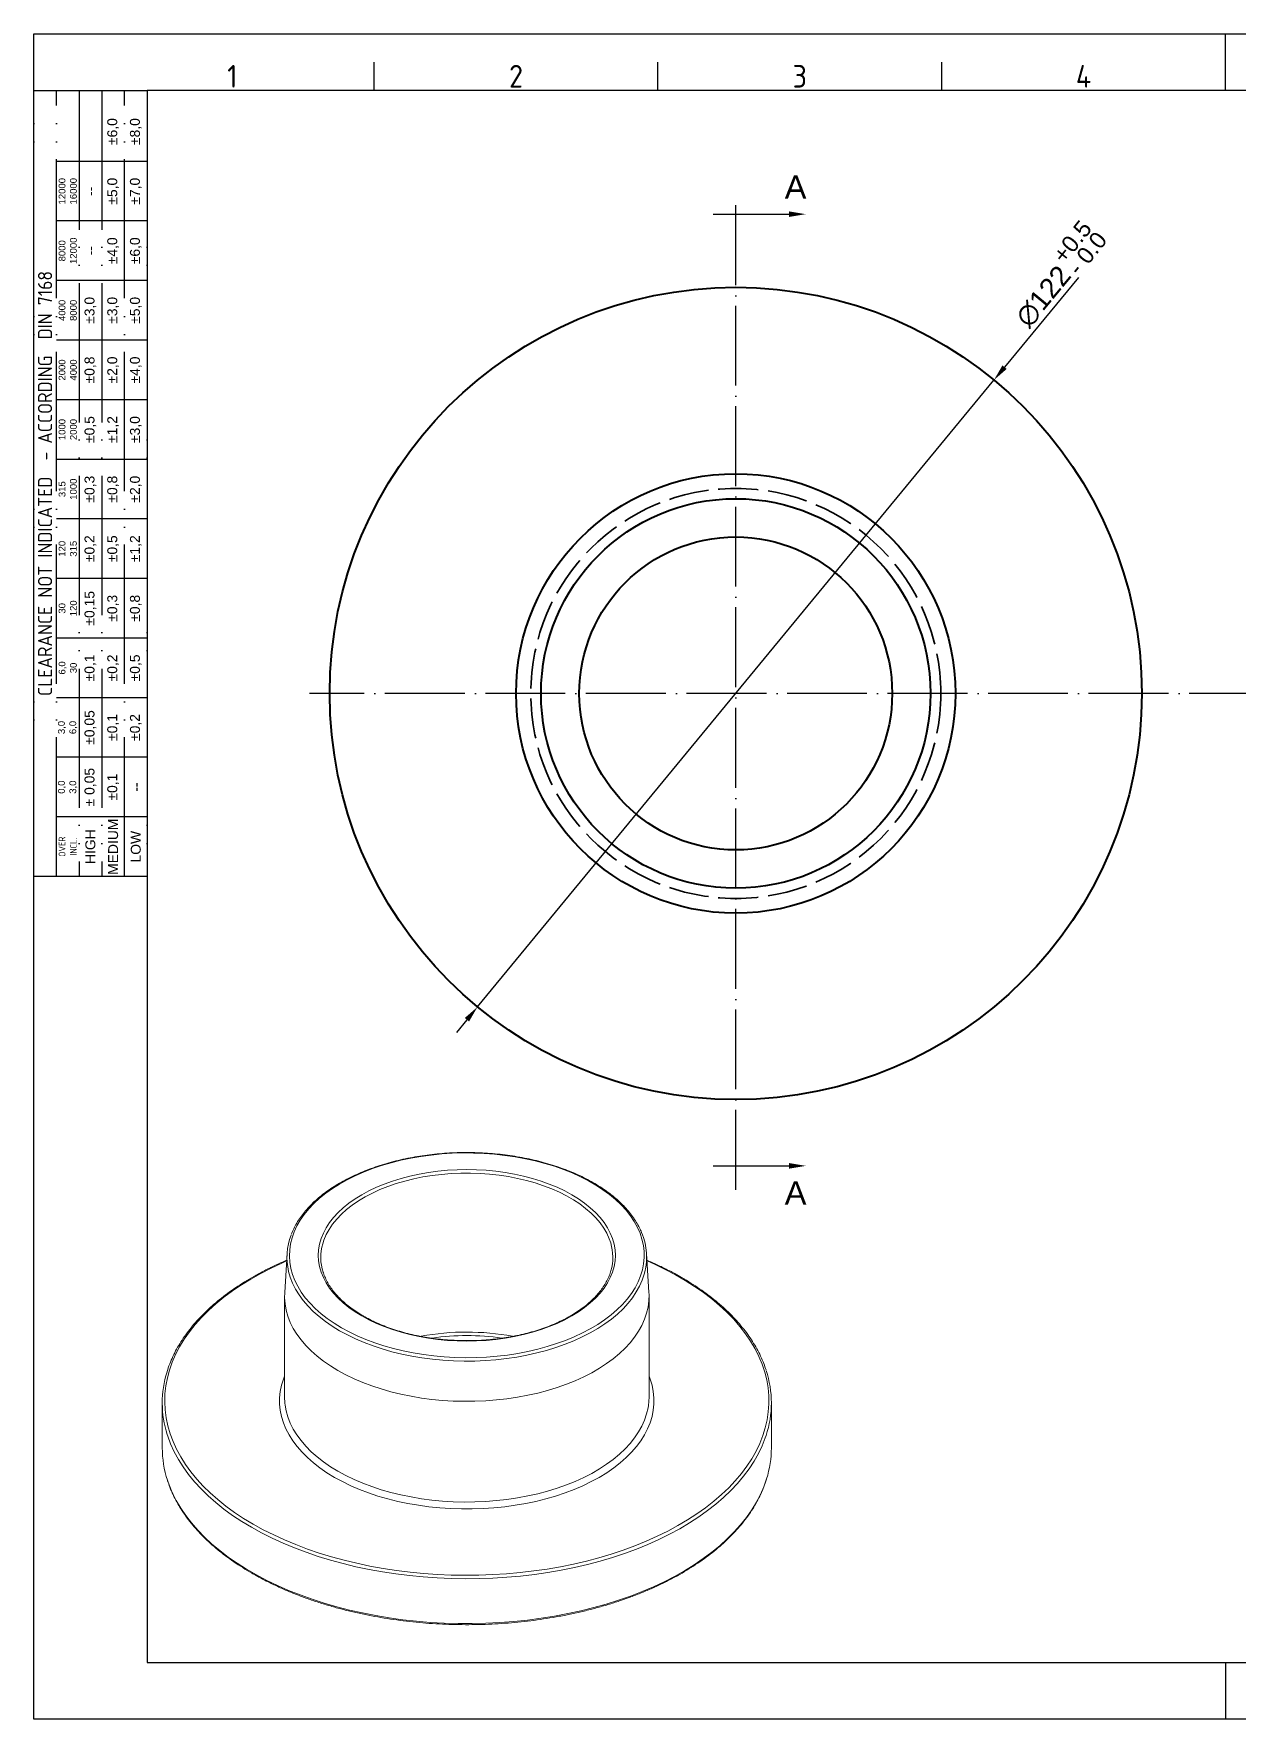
# Model space of a CAD drawing. Header units: millimetres. Extents: x 2471 to 2829, y 1129 to 1382.
# Drawn here: x 2470.8 to 2651.7, y 1128.7 to 1381.8 of the extents above; entities that cross this region are included whole.
import ezdxf
from ezdxf.enums import TextEntityAlignment as Align

# ---------------------------------------------------------------- set-up
doc = ezdxf.new("R2010")
doc.units = ezdxf.units.MM
for name, pattern in [('ACAD_ISO02W100', [15, 12, -3]), ('ACAD_ISO04W100', [30, 24, -3, 0, -3]), ('ACAD_ISO05W100', [33, 24, -3, 0, -3, 0, -3])]:
    doc.linetypes.add(name, pattern=pattern)
for name, color, linetype, lineweight in [('AM_0', 7, 'Continuous', 40), ('AM_4', 1, 'ACAD_ISO04W100', 25), ('AM_5', 3, 'Continuous', 25), ('AM_8', 40, 'ACAD_ISO02W100', 35), ('AM_BOR', 2, 'ACAD_ISO05W100', 35)]:
    doc.layers.add(name, color=color, linetype=linetype, lineweight=lineweight)
doc.styles.add('ACISOTS', font='isocp.shx', dxfattribs={"height": 1})
doc.styles.get("Standard").update_dxf_attribs({"font": 'arial.ttf'})
doc.dimstyles.new('ISO-25', dxfattribs={"dimtxt": 3, "dimasz": 2.5, "dimexe": 1.25, "dimexo": 0.625, "dimtad": 1, "dimtxsty": 'Standard', "dimcen": 2.5, "dimadec": 0, "dimazin": 0, "dimtfac": 1, "dimtmove": 0, "dimatfit": 3, "dimfxl": 1, "dimarcsym": 0})

# ---------------------------------------------------------------- blocks, each defined once
blk = doc.blocks.new('A3 ZTL')
for p, q in [((19.57, 280.82), (19.57, 9.78)), ((401.17, 280.82), (19.57, 280.82)), ((19.57, 9.78), (401.17, 9.78))]:
    blk.add_line(p, q)
at = {"layer": 'AM_BOR', "color": 135, "linetype": 'Continuous', "lineweight": 25}
for p, q in [((0, 0), (0, 290.61)), ((0, 290.61), (410.96, 290.61)), ((410.96, 0), (0, 0))]:
    blk.add_line(p, q, dxfattribs=at)
at = {"layer": 'AM_BOR', "color": 135, "lineweight": 25}
for p, q in [((205.48, 280.82), (205.48, 290.61)), ((58.71, 280.82), (58.71, 285.71)), ((107.63, 280.82), (107.63, 285.71)), ((156.56, 280.82), (156.56, 285.71)), ((3.91, 145.3), (3.91, 280.82)), ((7.83, 280.82), (7.83, 145.3)), ((11.74, 280.82), (11.74, 145.3)), ((15.66, 145.3), (15.66, 280.82)), ((19.57, 268.59), (3.91, 268.59)), ((19.57, 258.32), (3.91, 258.32)), ((19.57, 248.04), (3.91, 248.04)), ((19.57, 237.77), (3.91, 237.77)), ((19.57, 227.5), (3.91, 227.5)), ((19.57, 217.22), (3.91, 217.22)), ((19.57, 206.95), (3.91, 206.95)), ((19.57, 196.67), (3.91, 196.67)), ((19.57, 186.4), (3.91, 186.4)), ((19.57, 176.13), (3.91, 176.13)), ((19.57, 165.85), (3.91, 165.85)), ((19.57, 155.58), (3.91, 155.58)), ((205.48, 9.78), (205.48, 0))]:
    blk.add_line(p, q, dxfattribs=at)
blk.add_lwpolyline([(19.57, 145.3), (0, 145.3), (0, 280.82), (19.57, 280.82)], close=True, dxfattribs=at)
at = {"layer": 'AM_BOR', "color": 135, "lineweight": 25, "style": 'ACISOTS'}
for s, p in [('1', (34.25, 283.27)), ('2', (83.17, 283.27)), ('3', (132.09, 283.27)), ('4', (181.02, 283.27))]:
    blk.add_text(s, height=3.91, dxfattribs=at).set_placement(p, align=Align.MIDDLE)
at = {"layer": 'AM_BOR', "color": 135, "lineweight": 25, "attachment_point": 5, "rotation": 90}
for s, insert, char_height, width in [('±6,0', (13.7, 273.73), 1.712, 10.274), ('±8,0', (17.61, 273.73), 1.712, 10.274), ('12000\\P16000', (5.87, 263.45), 1.174, 10.274), ('±5,0', (13.7, 263.45), 1.712, 10.274), ('±7,0', (17.61, 263.45), 1.712, 10.274), ('--', (9.78, 263.45), 1.712, 10.274), ('8000\\P12000', (5.87, 253.18), 1.174, 10.274), ('--', (9.78, 253.18), 1.712, 10.274), ('±4,0', (13.7, 253.18), 1.712, 10.274), ('±6,0', (17.61, 253.18), 1.712, 10.274), ('{\\Fisocp.shx|c0;CLEARANCE NOT INDICATED  - ACCORDING  DIN 7168}', (1.96, 213.06), 2.4462, 135.5186), ('4000\\P8000', (5.87, 242.91), 1.174, 10.274), ('±3,0', (9.78, 242.91), 1.712, 10.274), ('±3,0', (13.7, 242.91), 1.712, 10.274), ('±5,0', (17.61, 242.91), 1.712, 10.274), ('2000\\P4000', (5.87, 232.63), 1.174, 10.274), ('±0,8', (9.78, 232.63), 1.712, 10.274), ('±2,0', (13.7, 232.63), 1.712, 10.274), ('±4,0', (17.61, 232.63), 1.712, 10.274), ('1000\\P2000', (5.87, 222.36), 1.174, 10.274), ('±0,5', (9.78, 222.36), 1.712, 10.274), ('±1,2', (13.7, 222.36), 1.712, 10.274), ('±3,0', (17.61, 222.36), 1.712, 10.274), ('315\\P1000', (5.87, 212.08), 1.174, 10.274), ('±0,3', (9.78, 212.08), 1.712, 10.274), ('±0,8', (13.7, 212.08), 1.712, 10.274), ('±2,0', (17.61, 212.08), 1.712, 10.274), ('±0,2', (9.78, 201.81), 1.712, 10.274), ('±0,5', (13.7, 201.81), 1.712, 10.274), ('±1,2', (17.61, 201.81), 1.712, 10.274), ('120\\P315', (5.87, 201.81), 1.174, 10.274), ('30\\P120', (5.87, 191.54), 1.174, 10.274), ('±0,15', (9.78, 191.54), 1.712, 10.274), ('±0,3', (13.7, 191.54), 1.712, 10.274), ('±0,8', (17.61, 191.54), 1.712, 10.274), ('±0,1', (9.78, 181.26), 1.712, 10.274), ('±0,2', (13.7, 181.26), 1.712, 10.274), ('±0,5', (17.61, 181.26), 1.712, 10.274), ('6,0\\P30', (5.87, 181.26), 1.174, 10.274), ('3,0\\P6,0', (5.87, 170.99), 1.174, 10.274), ('±0,05', (9.78, 170.99), 1.712, 10.274), ('±0,1', (13.7, 170.99), 1.712, 10.274), ('±0,2', (17.61, 170.99), 1.712, 10.274), ('± 0,05', (9.78, 160.71), 1.712, 10.274), ('\\pt4.69206;±0,1', (13.7, 160.71), 1.7123, 10.274), ('0,0\\P3,0', (5.87, 160.71), 1.174, 10.274), ('--', (17.61, 160.71), 1.712, 10.274), ('MEDIUM', (13.7, 150.44), 1.712, 10.274), ('{\\Fisocp.shx|c0;OVER\\PINCL.}', (5.87, 150.44), 1.1742, 10.274), ('HIGH', (9.78, 150.44), 1.712, 10.274), ('LOW', (17.61, 150.44), 1.712, 10.274)]:
    blk.add_mtext(s, dxfattribs=dict(at, insert=insert, char_height=char_height, width=width))
blk = doc.blocks.new('*D26')
at = {"layer": 'AM_5', "color": 0, "lineweight": -2, "transparency": 16777216}
for p, q in [((2627.71, 1345.24), (2616.6, 1331.76)), ((2537.43, 1235.67), (2615.01, 1329.83)), ((2535.84, 1233.75), (2534.25, 1231.82))]:
    blk.add_line(p, q, dxfattribs=at)
at = {"layer": 'AM_5', "color": 0, "transparency": 16777216}
for points in [[(2616.28, 1332.02), (2616.92, 1331.49), (2615.01, 1329.83)], [(2535.52, 1234.01), (2536.16, 1233.48), (2537.43, 1235.67)]]:
    blk.add_solid(points, dxfattribs=at)
at = {"layer": 'Defpoints', "color": 0, "transparency": 16777216}
for p in [(2615.01, 1329.83), (2537.43, 1235.67)]:
    blk.add_point(p, dxfattribs=at)
at = {"layer": 'AM_5', "color": 0, "transparency": 16777216, "insert": (2622.44, 1342.37), "char_height": 3, "attachment_point": 5, "rotation": 50.5118}
blk.add_mtext('∅122', dxfattribs=at)

msp = doc.modelspace()

# ---------------------------------------------------------------- linework, layer by layer
at = {"color": 7, "linetype": 'Continuous', "lineweight": 15}
for p, q in [((2508.818, 1198.614), (2508.461, 1192.788)), ((2563.177, 1192.788), (2562.82, 1198.614)), ((2508.444, 1192.23), (2508.444, 1177.103)), ((2563.194, 1177.103), (2563.194, 1192.23)), ((2490.069, 1176.184), (2490.069, 1169.448)), ((2581.569, 1169.448), (2581.569, 1176.184))]:
    msp.add_line(p, q, dxfattribs=at)
at = {"color": 7, "linetype": 'Continuous', "lineweight": 15, "flags": 128}
for points in [[(2516.98, 1187.478), (2518.14, 1186.847), (2519.364, 1186.257), (2520.646, 1185.71), (2521.983, 1185.209), (2523.37, 1184.755), (2524.801, 1184.35), (2526.271, 1183.994), (2527.776, 1183.69), (2529.309, 1183.439), (2530.866, 1183.241), (2532.44, 1183.097), (2534.027, 1183.008), (2535.62, 1182.973), (2537.214, 1182.994), (2538.802, 1183.069), (2540.38, 1183.2), (2541.942, 1183.384), (2543.482, 1183.623), (2544.994, 1183.913), (2546.474, 1184.256), (2547.915, 1184.649), (2549.313, 1185.091), (2550.663, 1185.581), (2551.96, 1186.116), (2553.198, 1186.695), (2554.375, 1187.316), (2555.485, 1187.977), (2556.525, 1188.674), (2557.491, 1189.406), (2558.379, 1190.17), (2559.186, 1190.964), (2559.91, 1191.784), (2560.547, 1192.627), (2561.096, 1193.491), (2561.555, 1194.373), (2561.921, 1195.268), (2562.194, 1196.175), (2562.372, 1197.089), (2562.456, 1198.008), (2562.444, 1198.929), (2562.337, 1199.847), (2562.135, 1200.76), (2561.838, 1201.664), (2561.449, 1202.556), (2560.967, 1203.434), (2560.396, 1204.293), (2559.737, 1205.131), (2558.992, 1205.944), (2558.164, 1206.731), (2557.256, 1207.487), (2556.272, 1208.211), (2555.214, 1208.899), (2554.087, 1209.55), (2552.894, 1210.161), (2551.641, 1210.729), (2550.33, 1211.253), (2548.968, 1211.731), (2547.559, 1212.161), (2546.107, 1212.542), (2544.619, 1212.871), (2543.099, 1213.149), (2541.554, 1213.374), (2539.987, 1213.545), (2538.406, 1213.662), (2536.816, 1213.724), (2535.221, 1213.731), (2533.63, 1213.682), (2532.046, 1213.579), (2530.475, 1213.422), (2528.924, 1213.21), (2527.397, 1212.946), (2525.9, 1212.629), (2524.439, 1212.261), (2523.019, 1211.843), (2521.644, 1211.377), (2520.32, 1210.864), (2519.052, 1210.307), (2517.844, 1209.706), (2516.7, 1209.066), (2515.624, 1208.386), (2514.621, 1207.671), (2513.694, 1206.923), (2512.846, 1206.143), (2512.08, 1205.336), (2511.399, 1204.504), (2510.806, 1203.65), (2510.302, 1202.777), (2509.889, 1201.888), (2509.569, 1200.987), (2509.344, 1200.076), (2509.213, 1199.159), (2509.177, 1198.239), (2509.236, 1197.319), (2509.391, 1196.403), (2509.641, 1195.494), (2509.984, 1194.595), (2510.419, 1193.71), (2510.946, 1192.842), (2511.561, 1191.993), (2512.264, 1191.167), (2513.05, 1190.366), (2513.918, 1189.594), (2514.865, 1188.854), (2515.887, 1188.148), (2516.98, 1187.478)], [(2520.042, 1189.246), (2519.044, 1189.861), (2518.118, 1190.512), (2517.267, 1191.197), (2516.496, 1191.913), (2515.808, 1192.657), (2515.205, 1193.424), (2514.691, 1194.213), (2514.267, 1195.02), (2513.936, 1195.841), (2513.698, 1196.672), (2513.555, 1197.511), (2513.507, 1198.354), (2513.555, 1199.196), (2513.698, 1200.035), (2513.936, 1200.866), (2514.267, 1201.687), (2514.691, 1202.494), (2515.205, 1203.283), (2515.808, 1204.051), (2516.496, 1204.794), (2517.267, 1205.51), (2518.118, 1206.195), (2519.044, 1206.846), (2520.042, 1207.462), (2521.108, 1208.038), (2522.236, 1208.573), (2523.423, 1209.064), (2524.663, 1209.509), (2525.951, 1209.906), (2527.281, 1210.254), (2528.647, 1210.551), (2530.044, 1210.795), (2531.466, 1210.987), (2532.907, 1211.124), (2534.36, 1211.207), (2535.819, 1211.234), (2537.279, 1211.207), (2538.732, 1211.124), (2540.172, 1210.987), (2541.594, 1210.795), (2542.991, 1210.551), (2544.358, 1210.254), (2545.688, 1209.906), (2546.976, 1209.509), (2548.215, 1209.064), (2549.402, 1208.573), (2550.531, 1208.038), (2551.597, 1207.462), (2552.595, 1206.846), (2553.521, 1206.195), (2554.371, 1205.51), (2555.143, 1204.794), (2555.831, 1204.051), (2556.433, 1203.283), (2556.948, 1202.494), (2557.372, 1201.687), (2557.703, 1200.866), (2557.941, 1200.035), (2558.084, 1199.196), (2558.132, 1198.354), (2558.084, 1197.511), (2557.941, 1196.672), (2557.703, 1195.841), (2557.372, 1195.02), (2556.948, 1194.213), (2556.433, 1193.424), (2555.831, 1192.657), (2555.143, 1191.913), (2554.371, 1191.197), (2553.521, 1190.512), (2552.595, 1189.861), (2551.597, 1189.246), (2550.531, 1188.669), (2549.402, 1188.135), (2548.215, 1187.644), (2546.976, 1187.199), (2545.688, 1186.801), (2544.358, 1186.453), (2542.991, 1186.156), (2541.594, 1185.912), (2540.172, 1185.72), (2538.732, 1185.583), (2537.279, 1185.5), (2535.819, 1185.473), (2534.36, 1185.5), (2532.907, 1185.583), (2531.466, 1185.72), (2530.044, 1185.912), (2528.647, 1186.156), (2527.281, 1186.453), (2525.951, 1186.801), (2524.663, 1187.199), (2523.423, 1187.644), (2522.236, 1188.135), (2521.108, 1188.669), (2520.042, 1189.246)], [(2563.177, 1192.788), (2563.191, 1192.464), (2563.167, 1191.527), (2563.047, 1190.593), (2562.831, 1189.665), (2562.521, 1188.746), (2562.116, 1187.839), (2561.62, 1186.947), (2561.032, 1186.074), (2560.356, 1185.222), (2559.594, 1184.396), (2558.748, 1183.596), (2557.822, 1182.827), (2556.819, 1182.091), (2555.741, 1181.391), (2554.594, 1180.729), (2553.381, 1180.107), (2552.106, 1179.528), (2550.774, 1178.993), (2549.39, 1178.505), (2547.957, 1178.065), (2546.482, 1177.674), (2544.97, 1177.335), (2543.426, 1177.049), (2541.854, 1176.815), (2540.262, 1176.636), (2538.654, 1176.511), (2537.036, 1176.442), (2535.414, 1176.428), (2533.793, 1176.47), (2532.179, 1176.567), (2530.578, 1176.719), (2528.996, 1176.925), (2527.437, 1177.185), (2525.908, 1177.498), (2524.414, 1177.863), (2522.96, 1178.279), (2521.551, 1178.743), (2520.192, 1179.254), (2518.888, 1179.812), (2517.643, 1180.413), (2516.462, 1181.055), (2515.35, 1181.737), (2514.309, 1182.455), (2513.343, 1183.208), (2512.457, 1183.992), (2511.653, 1184.806), (2510.933, 1185.645), (2510.302, 1186.508), (2509.759, 1187.391), (2509.308, 1188.29), (2508.951, 1189.204), (2508.687, 1190.128), (2508.519, 1191.06), (2508.447, 1191.995), (2508.461, 1192.788)], [(2563.098, 1175.776), (2563.167, 1176.401), (2563.194, 1177.103)]]:
    msp.add_lwpolyline(points, dxfattribs=at)
at = {"color": 8, "linetype": 'Continuous', "lineweight": 15, "flags": 128}
for points in [[(2557.431, 1200.222), (2557.213, 1200.851), (2556.845, 1201.661), (2556.385, 1202.455), (2555.836, 1203.23), (2555.198, 1203.983), (2554.477, 1204.709), (2553.673, 1205.406), (2552.792, 1206.071), (2551.836, 1206.701), (2550.81, 1207.294), (2549.719, 1207.845), (2548.567, 1208.354), (2547.359, 1208.818), (2546.101, 1209.235), (2544.797, 1209.603), (2543.455, 1209.92), (2542.079, 1210.185), (2540.676, 1210.397), (2539.251, 1210.556), (2537.812, 1210.659), (2536.363, 1210.708), (2534.913, 1210.701), (2533.466, 1210.639), (2532.03, 1210.521), (2530.61, 1210.349), (2529.213, 1210.124), (2527.845, 1209.845), (2526.512, 1209.515), (2525.219, 1209.135), (2523.973, 1208.706), (2522.778, 1208.231), (2521.641, 1207.711), (2520.566, 1207.149), (2519.557, 1206.547), (2518.62, 1205.908), (2517.757, 1205.235), (2516.974, 1204.53), (2516.273, 1203.797), (2515.657, 1203.038), (2515.13, 1202.258), (2514.693, 1201.46), (2514.349, 1200.646), (2514.169, 1200.09)], [(2508.751, 1197.514), (2508.025, 1197.196), (2506.41, 1196.438), (2504.857, 1195.639), (2503.369, 1194.799), (2501.949, 1193.921), (2500.6, 1193.006), (2499.325, 1192.057), (2498.128, 1191.075), (2497.009, 1190.062), (2495.972, 1189.02), (2495.019, 1187.953), (2494.151, 1186.861), (2493.372, 1185.747), (2492.681, 1184.614), (2492.081, 1183.464), (2491.574, 1182.299), (2491.159, 1181.121), (2490.838, 1179.935), (2490.612, 1178.74), (2490.481, 1177.542), (2490.445, 1176.341), (2490.505, 1175.14), (2490.66, 1173.942), (2490.91, 1172.749), (2491.254, 1171.565), (2491.692, 1170.39), (2492.223, 1169.229), (2492.845, 1168.083), (2493.558, 1166.954), (2494.36, 1165.846), (2495.249, 1164.76), (2496.223, 1163.698), (2497.281, 1162.664), (2498.42, 1161.658), (2499.637, 1160.684), (2500.93, 1159.743), (2502.297, 1158.837), (2503.734, 1157.968)], [(2503.734, 1157.968), (2505.239, 1157.139), (2506.808, 1156.35), (2508.438, 1155.603), (2510.126, 1154.9), (2511.867, 1154.243), (2513.659, 1153.632), (2515.498, 1153.07), (2517.379, 1152.557), (2519.3, 1152.094), (2521.255, 1151.682), (2523.24, 1151.323), (2525.252, 1151.017), (2527.286, 1150.764), (2529.338, 1150.565), (2531.404, 1150.421), (2533.479, 1150.331), (2535.559, 1150.297), (2537.64, 1150.317), (2539.716, 1150.393), (2541.785, 1150.524), (2543.841, 1150.709), (2545.88, 1150.948), (2547.898, 1151.241), (2549.89, 1151.588), (2551.853, 1151.986), (2553.783, 1152.436), (2555.674, 1152.937), (2557.524, 1153.487), (2559.328, 1154.086), (2561.082, 1154.732), (2562.784, 1155.423), (2564.429, 1156.159), (2566.013, 1156.938), (2567.534, 1157.757), (2568.989, 1158.616), (2570.373, 1159.513), (2571.685, 1160.445), (2572.922, 1161.412), (2574.08, 1162.409), (2575.158, 1163.437), (2576.154, 1164.492), (2577.064, 1165.572), (2577.888, 1166.675), (2578.623, 1167.799), (2579.269, 1168.941), (2579.823, 1170.099), (2580.284, 1171.27), (2580.652, 1172.452), (2580.925, 1173.643), (2581.104, 1174.84), (2581.188, 1176.04), (2581.176, 1177.241), (2581.068, 1178.441), (2580.866, 1179.637), (2580.569, 1180.826), (2580.177, 1182.005), (2579.693, 1183.174), (2579.116, 1184.328), (2578.448, 1185.465), (2577.69, 1186.584), (2576.845, 1187.682), (2575.913, 1188.756), (2574.897, 1189.804), (2573.798, 1190.824), (2572.62, 1191.814), (2571.364, 1192.772), (2570.034, 1193.696), (2568.632, 1194.583), (2567.16, 1195.433), (2565.623, 1196.242), (2564.023, 1197.01), (2562.888, 1197.514)], [(2516.715, 1187.034), (2515.617, 1187.707), (2514.589, 1188.416), (2513.637, 1189.159), (2512.762, 1189.933), (2511.968, 1190.736), (2511.258, 1191.564), (2510.634, 1192.416), (2510.099, 1193.287), (2509.654, 1194.175), (2509.301, 1195.077), (2509.054, 1195.936)], [(2562.569, 1195.872), (2562.479, 1195.531), (2562.172, 1194.624), (2561.773, 1193.729), (2561.283, 1192.849), (2560.703, 1191.987), (2560.036, 1191.147), (2559.284, 1190.331), (2558.449, 1189.542), (2557.535, 1188.783), (2556.545, 1188.057), (2555.482, 1187.366), (2554.349, 1186.712), (2553.152, 1186.098), (2551.894, 1185.526), (2550.579, 1184.999), (2549.212, 1184.517), (2547.799, 1184.083), (2546.343, 1183.697), (2544.851, 1183.363), (2543.326, 1183.08), (2541.776, 1182.849), (2540.204, 1182.672), (2538.617, 1182.549), (2537.02, 1182.481), (2535.419, 1182.467), (2533.819, 1182.508), (2532.227, 1182.604), (2530.647, 1182.754), (2529.085, 1182.958), (2527.547, 1183.215), (2526.037, 1183.524), (2524.563, 1183.884), (2523.127, 1184.294), (2521.737, 1184.752), (2520.395, 1185.257), (2519.108, 1185.807), (2517.88, 1186.4), (2516.715, 1187.034)], [(2515.932, 1165.01), (2514.809, 1165.697), (2513.758, 1166.42), (2512.781, 1167.178), (2511.882, 1167.967), (2511.064, 1168.785), (2510.329, 1169.629), (2509.681, 1170.496), (2509.122, 1171.384), (2508.653, 1172.288), (2508.275, 1173.207), (2507.991, 1174.138), (2507.801, 1175.076), (2507.706, 1176.018), (2507.706, 1176.963), (2507.801, 1177.906), (2507.991, 1178.844), (2508.275, 1179.774), (2508.444, 1180.215)], [(2563.194, 1180.215), (2563.363, 1179.774), (2563.647, 1178.844), (2563.837, 1177.906), (2563.932, 1176.963), (2563.932, 1176.018), (2563.837, 1175.076), (2563.647, 1174.138), (2563.363, 1173.207), (2562.986, 1172.288), (2562.517, 1171.384), (2561.957, 1170.496), (2561.309, 1169.629), (2560.575, 1168.785), (2559.757, 1167.967), (2558.858, 1167.178), (2557.881, 1166.42), (2556.829, 1165.697), (2555.707, 1165.01), (2554.517, 1164.362), (2553.263, 1163.755), (2551.951, 1163.191), (2550.584, 1162.672), (2549.167, 1162.2), (2547.705, 1161.776), (2546.203, 1161.402), (2544.666, 1161.079), (2543.099, 1160.808), (2541.507, 1160.59), (2539.896, 1160.426), (2538.271, 1160.316), (2536.637, 1160.261), (2535.001, 1160.261), (2533.368, 1160.316), (2531.743, 1160.426), (2530.132, 1160.59), (2528.54, 1160.808), (2526.973, 1161.079), (2525.435, 1161.402), (2523.933, 1161.776), (2522.471, 1162.2), (2521.054, 1162.672), (2519.687, 1163.191), (2518.375, 1163.755), (2517.122, 1164.362), (2515.932, 1165.01)], [(2508.531, 1175.845), (2508.687, 1175.002), (2508.951, 1174.077), (2509.308, 1173.164), (2509.759, 1172.264), (2510.302, 1171.381), (2510.933, 1170.519), (2511.653, 1169.679), (2512.457, 1168.866), (2513.343, 1168.081), (2514.309, 1167.329), (2515.35, 1166.61), (2516.462, 1165.929)], [(2516.462, 1165.929), (2517.643, 1165.286), (2518.888, 1164.685), (2520.192, 1164.128), (2521.551, 1163.616), (2522.96, 1163.152), (2524.414, 1162.737), (2525.908, 1162.372), (2527.437, 1162.059), (2528.996, 1161.799), (2530.578, 1161.592), (2532.179, 1161.44), (2533.793, 1161.343), (2535.414, 1161.302), (2537.036, 1161.315), (2538.654, 1161.385), (2540.262, 1161.509), (2541.854, 1161.689), (2543.426, 1161.922), (2544.97, 1162.209), (2546.482, 1162.548), (2547.957, 1162.938), (2549.39, 1163.378), (2550.774, 1163.866), (2552.106, 1164.401), (2553.381, 1164.98), (2554.594, 1165.602), (2555.741, 1166.265), (2556.819, 1166.965), (2557.822, 1167.701), (2558.748, 1168.47), (2559.594, 1169.269), (2560.356, 1170.096), (2561.032, 1170.947), (2561.62, 1171.821), (2562.116, 1172.712), (2562.521, 1173.619), (2562.831, 1174.538), (2563.047, 1175.467), (2563.098, 1175.776)], [(2503.469, 1157.509), (2502.02, 1158.385), (2500.642, 1159.298), (2499.338, 1160.247), (2498.111, 1161.229), (2496.963, 1162.243), (2495.896, 1163.286), (2494.914, 1164.356), (2494.017, 1165.451), (2493.209, 1166.569), (2492.49, 1167.707), (2491.863, 1168.863), (2491.327, 1170.034), (2490.886, 1171.218), (2490.815, 1171.435)], [(2580.779, 1171.295), (2580.651, 1170.921), (2580.186, 1169.74), (2579.628, 1168.572), (2578.977, 1167.421), (2578.236, 1166.288), (2577.405, 1165.175), (2576.487, 1164.086), (2575.484, 1163.023), (2574.397, 1161.987), (2573.229, 1160.981), (2571.982, 1160.007), (2570.659, 1159.067), (2569.263, 1158.162), (2567.796, 1157.296), (2566.263, 1156.47), (2564.665, 1155.685), (2563.007, 1154.943), (2561.291, 1154.246), (2559.522, 1153.595), (2557.703, 1152.991), (2555.838, 1152.436), (2553.931, 1151.931), (2551.986, 1151.477), (2550.007, 1151.076), (2547.998, 1150.727), (2545.963, 1150.431), (2543.907, 1150.19), (2541.834, 1150.003), (2539.749, 1149.871), (2537.655, 1149.795), (2535.557, 1149.774), (2533.46, 1149.809), (2531.368, 1149.899), (2529.285, 1150.044), (2527.216, 1150.245), (2525.165, 1150.5), (2523.136, 1150.809), (2521.134, 1151.171), (2519.163, 1151.586), (2517.227, 1152.053), (2515.33, 1152.57), (2513.476, 1153.137), (2511.669, 1153.753), (2509.913, 1154.416), (2508.212, 1155.124), (2506.568, 1155.877), (2504.986, 1156.673), (2503.469, 1157.509)], [(2490.859, 1164.563), (2491.095, 1163.888), (2491.583, 1162.71), (2492.165, 1161.546), (2492.838, 1160.399), (2493.602, 1159.271), (2494.455, 1158.164), (2495.394, 1157.082), (2496.419, 1156.025), (2497.526, 1154.996), (2498.715, 1153.998), (2499.981, 1153.032), (2501.322, 1152.101), (2502.736, 1151.206), (2504.219, 1150.349), (2505.769, 1149.533), (2507.383, 1148.759), (2509.056, 1148.028), (2510.785, 1147.342), (2512.567, 1146.703), (2514.398, 1146.111), (2516.273, 1145.569), (2518.19, 1145.077), (2520.145, 1144.636), (2522.132, 1144.247), (2524.147, 1143.911), (2526.188, 1143.629), (2528.248, 1143.401), (2530.325, 1143.228), (2532.413, 1143.11), (2534.508, 1143.048), (2536.606, 1143.041), (2538.702, 1143.09), (2540.793, 1143.194), (2542.873, 1143.353), (2544.938, 1143.567), (2546.983, 1143.836), (2549.006, 1144.158), (2551, 1144.534), (2552.963, 1144.962), (2554.89, 1145.441), (2556.776, 1145.971), (2558.619, 1146.55), (2560.413, 1147.178), (2562.156, 1147.852), (2563.843, 1148.572), (2565.472, 1149.336), (2567.038, 1150.141), (2568.538, 1150.988), (2569.97, 1151.873), (2571.33, 1152.796), (2572.615, 1153.753), (2573.823, 1154.743), (2574.95, 1155.765), (2575.996, 1156.815), (2576.957, 1157.891), (2577.832, 1158.992), (2578.618, 1160.115), (2579.314, 1161.258), (2579.919, 1162.418), (2580.431, 1163.592), (2580.847, 1164.775)]]:
    msp.add_lwpolyline(points, dxfattribs=at)
at = {"color": 7, "linetype": 'Continuous', "lineweight": 15}
for centre, radius, start, end in [((2518.032, 1198.067), 9.228, 158.83269, 193.35328), ((2521.341, 1198.047), 7.457, 164.09752, 197.47691), ((2550.299, 1198.048), 7.456, 344.32202, 16.95136), ((2553.608, 1198.07), 9.227, 346.22292, 22.25713), ((2505.603, 1176.184), 15.532, 162.5198, 197.80492), ((2565.992, 1176.184), 15.574, 341.7043, 18.26115), ((2517.625, 1177.105), 9.181, 180.01256, 187.88866), ((2505.835, 1169.489), 15.766, 180.15021, 198.20819), ((2565.844, 1169.485), 15.726, 342.57143, 359.86586)]:
    msp.add_arc(centre, radius, start, end, dxfattribs=at)
at = {"color": 8, "linetype": 'Continuous', "lineweight": 15}
for centre, radius, start, end in [((2535.819, 1149.628), 37.202, 79.39838, 100.59158), ((2535.819, 1149.402), 36.904, 81.82106, 98.13888)]:
    msp.add_arc(centre, radius, start, end, dxfattribs=at)
at = {"color": 7, "linetype": 'Continuous', "lineweight": 15}
for points, knots in [([(2562.123, 1201.639), (2562.035, 1201.854), (2561.83, 1202.359), (2561.411, 1203.137), (2560.883, 1203.971), (2560.271, 1204.786), (2559.582, 1205.58), (2558.817, 1206.35), (2557.979, 1207.093), (2557.07, 1207.808), (2556.094, 1208.49), (2555.053, 1209.139), (2553.951, 1209.753), (2552.792, 1210.329), (2551.58, 1210.866), (2550.317, 1211.362), (2549.009, 1211.815), (2547.659, 1212.225), (2546.273, 1212.59), (2544.853, 1212.909), (2543.405, 1213.181), (2541.932, 1213.405), (2540.441, 1213.58), (2538.935, 1213.707), (2537.42, 1213.784), (2535.899, 1213.811), (2534.378, 1213.789), (2532.862, 1213.717), (2531.355, 1213.596), (2529.862, 1213.425), (2528.387, 1213.207), (2526.936, 1212.94), (2525.514, 1212.626), (2524.123, 1212.266), (2522.769, 1211.86), (2521.457, 1211.411), (2520.189, 1210.92), (2518.971, 1210.387), (2517.806, 1209.815), (2516.698, 1209.205), (2515.65, 1208.559), (2514.666, 1207.879), (2513.749, 1207.168), (2512.902, 1206.426), (2512.128, 1205.657), (2511.429, 1204.863), (2510.809, 1204.046), (2510.266, 1203.21), (2509.816, 1202.356), (2509.543, 1201.775), (2509.445, 1201.476), (2509.443, 1201.471)], [0, 0, 0, 0, 0.015499, 0.0362703, 0.0570853, 0.0779412, 0.0988322, 0.1197513, 0.1406915, 0.1616462, 0.1826099, 0.2035782, 0.2245478, 0.245516, 0.2664814, 0.2874433, 0.3084014, 0.3293556, 0.350306, 0.3712529, 0.3921967, 0.4131378, 0.4340767, 0.4550139, 0.4759499, 0.4968853, 0.5178206, 0.5387562, 0.5596926, 0.5806303, 0.6015699, 0.6225119, 0.6434569, 0.6644053, 0.6853576, 0.7063143, 0.7272756, 0.7482417, 0.7692128, 0.7901883, 0.8111677, 0.8321498, 0.8531319, 0.8741108, 0.8950819, 0.9160397, 0.9369776, 0.9578879, 0.9787631, 0.9995967, 1, 1, 1, 1]), ([(2508.757, 1197.612), (2508.617, 1197.554), (2507.938, 1197.274), (2506.773, 1196.732), (2505.266, 1195.986), (2503.819, 1195.199), (2502.432, 1194.377), (2501.107, 1193.521), (2499.847, 1192.631), (2498.655, 1191.711), (2497.532, 1190.761), (2496.48, 1189.783), (2495.503, 1188.779), (2494.602, 1187.751), (2493.778, 1186.701), (2493.033, 1185.631), (2492.369, 1184.543), (2491.785, 1183.439), (2491.291, 1182.321), (2490.966, 1181.481), (2490.833, 1181.011), (2490.807, 1180.922)], [0, 0, 0, 0, 0.0149292, 0.0721316, 0.1293398, 0.1865532, 0.2437713, 0.300993, 0.3582166, 0.4154392, 0.4726575, 0.5298676, 0.5870647, 0.6442429, 0.7013957, 0.7585157, 0.8155956, 0.8726283, 0.9296078, 0.9865304, 1, 1, 1, 1]), ([(2580.764, 1181.14), (2580.657, 1181.459), (2580.422, 1182.154), (2579.959, 1183.214), (2579.396, 1184.318), (2578.75, 1185.407), (2578.023, 1186.479), (2577.217, 1187.532), (2576.333, 1188.563), (2575.373, 1189.571), (2574.338, 1190.554), (2573.231, 1191.509), (2572.054, 1192.436), (2570.809, 1193.331), (2569.498, 1194.195), (2568.125, 1195.024), (2566.691, 1195.818), (2565.197, 1196.573), (2563.927, 1197.172), (2563.137, 1197.503), (2562.882, 1197.61)], [0, 0, 0, 0, 0.048553, 0.1060253, 0.1635535, 0.221138, 0.278776, 0.3364623, 0.3941904, 0.4519531, 0.5097433, 0.5675544, 0.6253805, 0.6832167, 0.7410588, 0.7989035, 0.8567478, 0.9145897, 0.9724282, 1, 1, 1, 1]), ([(2520.229, 1189.264), (2520.063, 1189.362), (2519.579, 1189.647), (2518.826, 1190.143), (2517.995, 1190.761), (2517.234, 1191.407), (2516.545, 1192.077), (2515.93, 1192.769), (2515.394, 1193.481), (2514.933, 1194.209), (2514.56, 1194.952), (2514.325, 1195.511), (2514.24, 1195.823), (2514.224, 1195.88)], [0, 0, 0, 0, 0.0537529, 0.1560488, 0.2583404, 0.3606346, 0.4629554, 0.5653372, 0.6678255, 0.7704764, 0.8733533, 0.9765177, 1, 1, 1, 1]), ([(2557.485, 1196.099), (2557.482, 1196.087), (2557.421, 1195.818), (2557.224, 1195.298), (2556.887, 1194.544), (2556.46, 1193.804), (2555.955, 1193.081), (2555.372, 1192.377), (2554.713, 1191.695), (2553.981, 1191.037), (2553.179, 1190.406), (2552.309, 1189.803), (2551.375, 1189.233), (2550.38, 1188.696), (2549.328, 1188.195), (2548.223, 1187.733), (2547.069, 1187.31), (2545.872, 1186.93), (2544.634, 1186.592), (2543.362, 1186.299), (2542.061, 1186.053), (2540.734, 1185.853), (2539.389, 1185.701), (2538.029, 1185.597), (2536.66, 1185.543), (2535.289, 1185.537), (2533.919, 1185.581), (2532.557, 1185.673), (2531.207, 1185.814), (2529.876, 1186.003), (2528.568, 1186.24), (2527.289, 1186.522), (2526.043, 1186.85), (2524.836, 1187.221), (2523.672, 1187.634), (2522.555, 1188.088), (2521.492, 1188.58), (2520.727, 1188.98), (2520.317, 1189.214), (2520.229, 1189.264)], [0, 0, 0, 0, 0.0013809, 0.0300847, 0.058702, 0.0872278, 0.1156698, 0.1440426, 0.1723632, 0.2006475, 0.2289089, 0.2571578, 0.2854019, 0.3136456, 0.3418922, 0.3701442, 0.3984029, 0.4266689, 0.454942, 0.4832218, 0.5115078, 0.5397989, 0.5680943, 0.596393, 0.624694, 0.6529961, 0.6812984, 0.7095994, 0.7378981, 0.7661933, 0.7944839, 0.822769, 0.8510476, 0.8793186, 0.9075814, 0.9358353, 0.9640802, 0.9923164, 1, 1, 1, 1]), ([(2490.876, 1164.487), (2490.983, 1164.17), (2491.217, 1163.476), (2491.68, 1162.419), (2492.242, 1161.314), (2492.889, 1160.225), (2493.615, 1159.153), (2494.422, 1158.101), (2495.306, 1157.069), (2496.266, 1156.061), (2497.3, 1155.079), (2498.407, 1154.123), (2499.584, 1153.197), (2500.83, 1152.301), (2502.14, 1151.438), (2503.514, 1150.608), (2504.948, 1149.815), (2506.44, 1149.058), (2507.986, 1148.339), (2509.585, 1147.661), (2511.232, 1147.023), (2512.926, 1146.427), (2514.662, 1145.874), (2516.437, 1145.366), (2518.249, 1144.902), (2520.093, 1144.485), (2521.967, 1144.114), (2523.867, 1143.791), (2525.789, 1143.515), (2527.729, 1143.288), (2529.685, 1143.11), (2531.652, 1142.981), (2533.626, 1142.901), (2535.605, 1142.871), (2537.584, 1142.89), (2539.56, 1142.959), (2541.529, 1143.077), (2543.488, 1143.245), (2545.432, 1143.462), (2547.358, 1143.727), (2549.262, 1144.04), (2551.142, 1144.401), (2552.993, 1144.808), (2554.812, 1145.262), (2556.595, 1145.76), (2558.34, 1146.303), (2560.043, 1146.89), (2561.701, 1147.519), (2563.31, 1148.189), (2564.868, 1148.899), (2566.372, 1149.647), (2567.819, 1150.433), (2569.207, 1151.255), (2570.531, 1152.112), (2571.791, 1153.001), (2572.984, 1153.922), (2574.107, 1154.872), (2575.158, 1155.85), (2576.136, 1156.853), (2577.037, 1157.881), (2577.861, 1158.931), (2578.606, 1160.001), (2579.27, 1161.089), (2579.854, 1162.193), (2580.347, 1163.311), (2580.671, 1164.149), (2580.804, 1164.615), (2580.829, 1164.702)], [0, 0, 0, 0, 0.0130475, 0.0285725, 0.0441127, 0.0596681, 0.075238, 0.0908208, 0.106415, 0.1220185, 0.1376295, 0.1532461, 0.1688667, 0.1844901, 0.2001151, 0.2157408, 0.2313663, 0.2469913, 0.2626153, 0.2782381, 0.2938596, 0.3094798, 0.3250986, 0.3407161, 0.3563323, 0.3719473, 0.3875612, 0.4031742, 0.4187863, 0.4343977, 0.4500085, 0.4656189, 0.4812289, 0.4968388, 0.5124486, 0.5280585, 0.5436686, 0.5592791, 0.57489, 0.5905015, 0.6061138, 0.621727, 0.6373412, 0.6529566, 0.6685732, 0.6841912, 0.6998107, 0.7154318, 0.7310544, 0.7466787, 0.7623045, 0.7779318, 0.7935604, 0.8091899, 0.8248199, 0.8404497, 0.8560783, 0.8717047, 0.8873275, 0.9029452, 0.9185559, 0.9341577, 0.9497485, 0.9653264, 0.9808898, 0.9964376, 1, 1, 1, 1])]:
    msp.add_open_spline(points, degree=3, knots=knots, dxfattribs=at)
at = {"layer": 'AM_0'}
for radius in [61, 33, 29.25, 23.5]:
    msp.add_circle((2576.22, 1282.752), radius, dxfattribs=at)
at = {"layer": 'AM_4', "ltscale": 0.5}
for p, q in [((2576.22, 1208.192), (2576.22, 1357.312)), ((2777.118, 1282.752), (2512.2, 1282.752))]:
    msp.add_line(p, q, dxfattribs=at)
at = {"layer": 'AM_5'}
for p, q in [((2572.85, 1354.741), (2584.242, 1354.741)), ((2572.85, 1211.796), (2584.242, 1211.796))]:
    msp.add_line(p, q, dxfattribs=at)
for points in [[(2584.242, 1354.325), (2584.242, 1355.158), (2586.742, 1354.741)], [(2584.242, 1212.213), (2584.242, 1211.38), (2586.742, 1211.796)]]:
    msp.add_solid(points, dxfattribs=at)
at = {"layer": 'AM_8', "ltscale": 0.5}
msp.add_circle((2576.22, 1282.752), 30.795, dxfattribs=at)

# ---------------------------------------------------------------- block references
at = {"linetype": 'ByBlock', "lineweight": 0, "xscale": 0.8712000000000002, "yscale": 0.8712000000000002, "zscale": 0.8712000000000002}
msp.add_blockref('A3 ZTL', (2470.76, 1128.669), dxfattribs=at)

# ---------------------------------------------------------------- texts
at = {"layer": 'AM_5', "char_height": 3.5}
for insert, attachment_point in [((2583.577, 1357.059), 7), ((2583.577, 1209.479), 1)]:
    msp.add_mtext_dynamic_manual_height_columns('A', width=12.46166, gutter_width=12.5, heights=[0], dxfattribs=dict(at, insert=insert, attachment_point=attachment_point))
at = {"layer": 'AM_5', "char_height": 2.5, "attachment_point": 1, "rotation": 51.34938}
for s, insert in [('+0.5', (2623.616, 1348.705)), ('- 0.0', (2625.855, 1346.914))]:
    msp.add_mtext_dynamic_manual_height_columns(s, width=17.24031, gutter_width=12.5, heights=[0], dxfattribs=dict(at, insert=insert))

# ---------------------------------------------------------------- dimensions: what is measured, and where the dimension line sits
at = {"layer": 'AM_5'}
dim = msp.add_diameter_dim_2p(p1=(2537.429, 1235.674), p2=(2615.011, 1329.829), dimstyle='ISO-25', dxfattribs=at)
dim.commit()
dim.dimension.update_dxf_attribs({"geometry": '*D26', "text_midpoint": (2624.173, 1340.947), "dimtype": 163})

doc.saveas('drawing.dxf')
